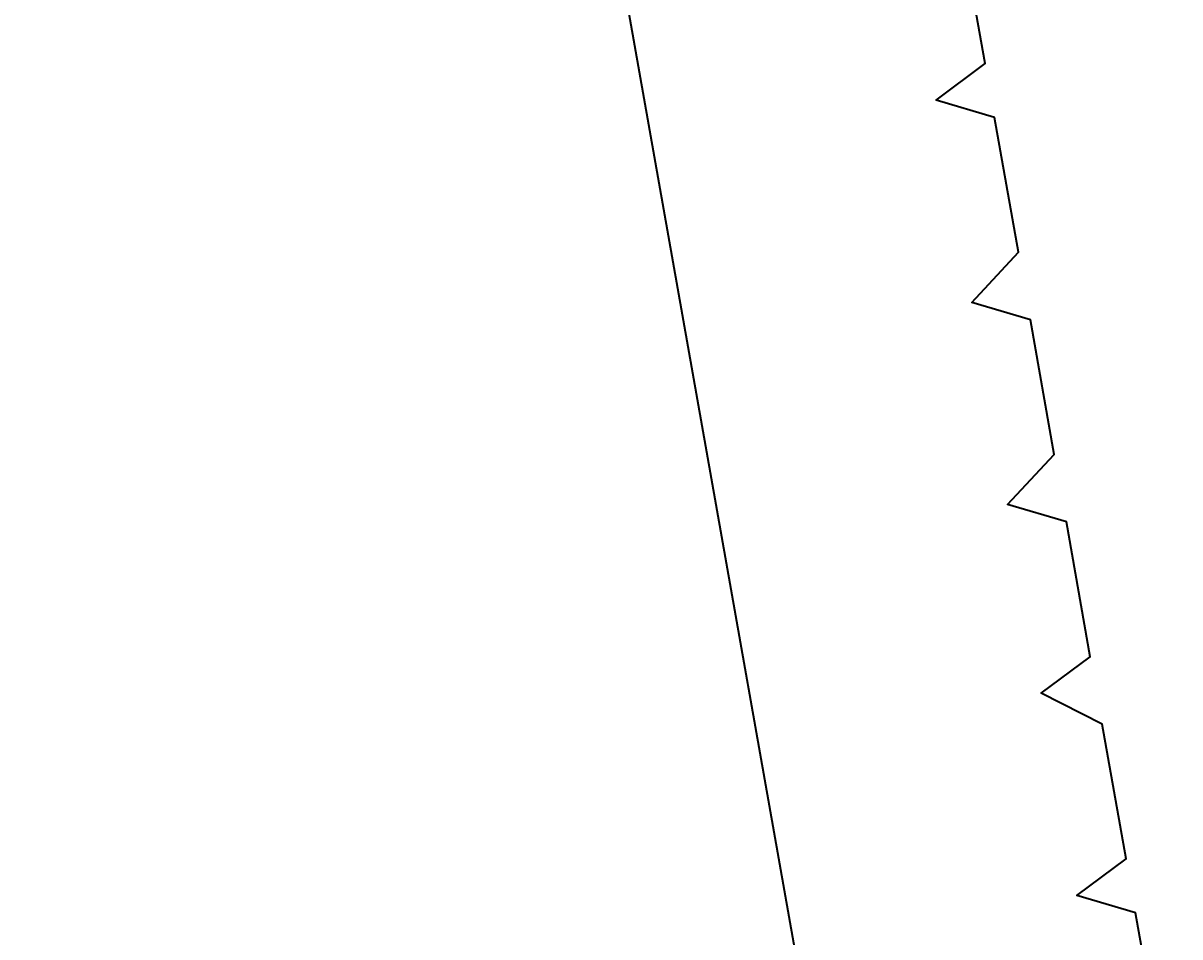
# Model space of a CAD drawing. Header units: millimetres. Extents: x 0 to 8967983, y -224399 to 13801.
# Drawn here: x 69252.39 to 69262.7, y -193825.37 to -193817.23 of the extents above; entities that cross this region are included whole.
import ezdxf
from ezdxf import colors
from ezdxf.entities.mleader import LeaderData, LeaderLine
from ezdxf.math import Vec2, Vec3

# ---------------------------------------------------------------- set-up
doc = ezdxf.new("R2010")
doc.units = ezdxf.units.MM
doc.header["$LTSCALE"] = 10
doc.layers.add('Архитектура', color=251, linetype='Continuous')
doc.layers.get('0').off()
doc.layers.get('0').freeze()
doc.styles.add('ISOCPEUR', font='isocpeur.TTF', dxfattribs={"width": 0.7})

# ---------------------------------------------------------------- blocks, each defined once
blk = doc.blocks.new('_DOTSMALL')
at = {"color": 0, "linetype": 'ByBlock', "const_width": 0.5}
blk.add_lwpolyline([(-0.0625, 0, 1), (0.0625, 0, 1)], format="xyb", close=True, dxfattribs=at)

msp = doc.modelspace()

# ---------------------------------------------------------------- linework, layer by layer
at = {"layer": 'Архитектура', "lineweight": 25, "transparency": 33554684}
msp.add_lwpolyline([(69254.664, -193799.517), (69259.856, -193828.809), (69260.258, -193828.985), (69261.339, -193828.794), (69262.249, -193827.642), (69262.1, -193826.802), (69262.516, -193826.356), (69262.304, -193825.156), (69261.781, -193825.001), (69262.219, -193824.676), (69262.006, -193823.475), (69261.462, -193823.2), (69261.899, -193822.875), (69261.687, -193821.674), (69261.164, -193821.519), (69261.58, -193821.074), (69261.367, -193819.874), (69260.845, -193819.719), (69261.261, -193819.273), (69261.048, -193818.073), (69260.526, -193817.918), (69260.963, -193817.593), (69260.75, -193816.392)], dxfattribs=at)
msp.add_lwpolyline([(69254.664, -193799.517), (69259.856, -193828.809), (69260.258, -193828.985), (69261.339, -193828.794), (69262.249, -193827.642), (69262.1, -193826.802), (69262.516, -193826.356), (69262.304, -193825.156), (69261.781, -193825.001), (69262.219, -193824.676), (69262.006, -193823.475), (69261.462, -193823.2), (69261.899, -193822.875), (69261.687, -193821.674), (69261.164, -193821.519), (69261.58, -193821.074), (69261.367, -193819.874), (69260.845, -193819.719), (69261.261, -193819.273), (69261.048, -193818.073), (69260.526, -193817.918), (69260.963, -193817.593), (69260.75, -193816.392)], dxfattribs=at)
msp.add_lwpolyline([(69254.664, -193799.517), (69259.856, -193828.809), (69260.258, -193828.985), (69261.339, -193828.794), (69262.249, -193827.642), (69262.1, -193826.802), (69262.516, -193826.356), (69262.304, -193825.156), (69261.781, -193825.001), (69262.219, -193824.676), (69262.006, -193823.475), (69261.462, -193823.2), (69261.899, -193822.875), (69261.687, -193821.674), (69261.164, -193821.519), (69261.58, -193821.074), (69261.367, -193819.874), (69260.845, -193819.719), (69261.261, -193819.273), (69261.048, -193818.073), (69260.526, -193817.918), (69260.963, -193817.593), (69260.75, -193816.392)], dxfattribs=at)
msp.add_lwpolyline([(69254.664, -193799.517), (69259.856, -193828.809), (69260.258, -193828.985), (69261.339, -193828.794), (69262.249, -193827.642), (69262.1, -193826.802), (69262.516, -193826.356), (69262.304, -193825.156), (69261.781, -193825.001), (69262.219, -193824.676), (69262.006, -193823.475), (69261.462, -193823.2), (69261.899, -193822.875), (69261.687, -193821.674), (69261.164, -193821.519), (69261.58, -193821.074), (69261.367, -193819.874), (69260.845, -193819.719), (69261.261, -193819.273), (69261.048, -193818.073), (69260.526, -193817.918), (69260.963, -193817.593), (69260.75, -193816.392)], dxfattribs=at)
msp.add_lwpolyline([(69254.664, -193799.517), (69259.856, -193828.809), (69260.258, -193828.985), (69261.339, -193828.794), (69262.249, -193827.642), (69262.1, -193826.802), (69262.516, -193826.356), (69262.304, -193825.156), (69261.781, -193825.001), (69262.219, -193824.676), (69262.006, -193823.475), (69261.462, -193823.2), (69261.899, -193822.875), (69261.687, -193821.674), (69261.164, -193821.519), (69261.58, -193821.074), (69261.367, -193819.874), (69260.845, -193819.719), (69261.261, -193819.273), (69261.048, -193818.073), (69260.526, -193817.918), (69260.963, -193817.593), (69260.75, -193816.392)], dxfattribs=at)
msp.add_lwpolyline([(69254.664, -193799.517), (69259.856, -193828.809), (69260.258, -193828.985), (69261.339, -193828.794), (69262.249, -193827.642), (69262.1, -193826.802), (69262.516, -193826.356), (69262.304, -193825.156), (69261.781, -193825.001), (69262.219, -193824.676), (69262.006, -193823.475), (69261.462, -193823.2), (69261.899, -193822.875), (69261.687, -193821.674), (69261.164, -193821.519), (69261.58, -193821.074), (69261.367, -193819.874), (69260.845, -193819.719), (69261.261, -193819.273), (69261.048, -193818.073), (69260.526, -193817.918), (69260.963, -193817.593), (69260.75, -193816.392)], dxfattribs=at)
msp.add_lwpolyline([(69254.664, -193799.517), (69259.856, -193828.809), (69260.258, -193828.985), (69261.339, -193828.794), (69262.249, -193827.642), (69262.1, -193826.802), (69262.516, -193826.356), (69262.304, -193825.156), (69261.781, -193825.001), (69262.219, -193824.676), (69262.006, -193823.475), (69261.462, -193823.2), (69261.899, -193822.875), (69261.687, -193821.674), (69261.164, -193821.519), (69261.58, -193821.074), (69261.367, -193819.874), (69260.845, -193819.719), (69261.261, -193819.273), (69261.048, -193818.073), (69260.526, -193817.918), (69260.963, -193817.593), (69260.75, -193816.392)], dxfattribs=at)
msp.add_lwpolyline([(69254.664, -193799.517), (69259.856, -193828.809), (69260.258, -193828.985), (69261.339, -193828.794), (69262.249, -193827.642), (69262.1, -193826.802), (69262.516, -193826.356), (69262.304, -193825.156), (69261.781, -193825.001), (69262.219, -193824.676), (69262.006, -193823.475), (69261.462, -193823.2), (69261.899, -193822.875), (69261.687, -193821.674), (69261.164, -193821.519), (69261.58, -193821.074), (69261.367, -193819.874), (69260.845, -193819.719), (69261.261, -193819.273), (69261.048, -193818.073), (69260.526, -193817.918), (69260.963, -193817.593), (69260.75, -193816.392)], dxfattribs=at)
msp.add_lwpolyline([(69254.664, -193799.517), (69259.856, -193828.809), (69260.258, -193828.985), (69261.339, -193828.794), (69262.249, -193827.642), (69262.1, -193826.802), (69262.516, -193826.356), (69262.304, -193825.156), (69261.781, -193825.001), (69262.219, -193824.676), (69262.006, -193823.475), (69261.462, -193823.2), (69261.899, -193822.875), (69261.687, -193821.674), (69261.164, -193821.519), (69261.58, -193821.074), (69261.367, -193819.874), (69260.845, -193819.719), (69261.261, -193819.273), (69261.048, -193818.073), (69260.526, -193817.918), (69260.963, -193817.593), (69260.75, -193816.392)], dxfattribs=at)
msp.add_lwpolyline([(69254.664, -193799.517), (69259.856, -193828.809), (69260.258, -193828.985), (69261.339, -193828.794), (69262.249, -193827.642), (69262.1, -193826.802), (69262.516, -193826.356), (69262.304, -193825.156), (69261.781, -193825.001), (69262.219, -193824.676), (69262.006, -193823.475), (69261.462, -193823.2), (69261.899, -193822.875), (69261.687, -193821.674), (69261.164, -193821.519), (69261.58, -193821.074), (69261.367, -193819.874), (69260.845, -193819.719), (69261.261, -193819.273), (69261.048, -193818.073), (69260.526, -193817.918), (69260.963, -193817.593), (69260.75, -193816.392)], dxfattribs=at)
msp.add_lwpolyline([(69254.664, -193799.517), (69259.856, -193828.809), (69260.258, -193828.985), (69261.339, -193828.794), (69262.249, -193827.642), (69262.1, -193826.802), (69262.516, -193826.356), (69262.304, -193825.156), (69261.781, -193825.001), (69262.219, -193824.676), (69262.006, -193823.475), (69261.462, -193823.2), (69261.899, -193822.875), (69261.687, -193821.674), (69261.164, -193821.519), (69261.58, -193821.074), (69261.367, -193819.874), (69260.845, -193819.719), (69261.261, -193819.273), (69261.048, -193818.073), (69260.526, -193817.918), (69260.963, -193817.593), (69260.75, -193816.392)], dxfattribs=at)
msp.add_lwpolyline([(69254.664, -193799.517), (69259.856, -193828.809), (69260.258, -193828.985), (69261.339, -193828.794), (69262.249, -193827.642), (69262.1, -193826.802), (69262.516, -193826.356), (69262.304, -193825.156), (69261.781, -193825.001), (69262.219, -193824.676), (69262.006, -193823.475), (69261.462, -193823.2), (69261.899, -193822.875), (69261.687, -193821.674), (69261.164, -193821.519), (69261.58, -193821.074), (69261.367, -193819.874), (69260.845, -193819.719), (69261.261, -193819.273), (69261.048, -193818.073), (69260.526, -193817.918), (69260.963, -193817.593), (69260.75, -193816.392)], dxfattribs=at)
msp.add_lwpolyline([(69254.664, -193799.517), (69259.856, -193828.809), (69260.258, -193828.985), (69261.339, -193828.794), (69262.249, -193827.642), (69262.1, -193826.802), (69262.516, -193826.356), (69262.304, -193825.156), (69261.781, -193825.001), (69262.219, -193824.676), (69262.006, -193823.475), (69261.462, -193823.2), (69261.899, -193822.875), (69261.687, -193821.674), (69261.164, -193821.519), (69261.58, -193821.074), (69261.367, -193819.874), (69260.845, -193819.719), (69261.261, -193819.273), (69261.048, -193818.073), (69260.526, -193817.918), (69260.963, -193817.593), (69260.75, -193816.392)], dxfattribs=at)
msp.add_lwpolyline([(69254.664, -193799.517), (69259.856, -193828.809), (69260.258, -193828.985), (69261.339, -193828.794), (69262.249, -193827.642), (69262.1, -193826.802), (69262.516, -193826.356), (69262.304, -193825.156), (69261.781, -193825.001), (69262.219, -193824.676), (69262.006, -193823.475), (69261.462, -193823.2), (69261.899, -193822.875), (69261.687, -193821.674), (69261.164, -193821.519), (69261.58, -193821.074), (69261.367, -193819.874), (69260.845, -193819.719), (69261.261, -193819.273), (69261.048, -193818.073), (69260.526, -193817.918), (69260.963, -193817.593), (69260.75, -193816.392)], dxfattribs=at)
msp.add_lwpolyline([(69254.664, -193799.517), (69259.856, -193828.809), (69260.258, -193828.985), (69261.339, -193828.794), (69262.249, -193827.642), (69262.1, -193826.802), (69262.516, -193826.356), (69262.304, -193825.156), (69261.781, -193825.001), (69262.219, -193824.676), (69262.006, -193823.475), (69261.462, -193823.2), (69261.899, -193822.875), (69261.687, -193821.674), (69261.164, -193821.519), (69261.58, -193821.074), (69261.367, -193819.874), (69260.845, -193819.719), (69261.261, -193819.273), (69261.048, -193818.073), (69260.526, -193817.918), (69260.963, -193817.593), (69260.75, -193816.392)], dxfattribs=at)
msp.add_lwpolyline([(69254.664, -193799.517), (69259.856, -193828.809), (69260.258, -193828.985), (69261.339, -193828.794), (69262.249, -193827.642), (69262.1, -193826.802), (69262.516, -193826.356), (69262.304, -193825.156), (69261.781, -193825.001), (69262.219, -193824.676), (69262.006, -193823.475), (69261.462, -193823.2), (69261.899, -193822.875), (69261.687, -193821.674), (69261.164, -193821.519), (69261.58, -193821.074), (69261.367, -193819.874), (69260.845, -193819.719), (69261.261, -193819.273), (69261.048, -193818.073), (69260.526, -193817.918), (69260.963, -193817.593), (69260.75, -193816.392)], dxfattribs=at)
msp.add_lwpolyline([(69254.664, -193799.517), (69259.856, -193828.809), (69260.258, -193828.985), (69261.339, -193828.794), (69262.249, -193827.642), (69262.1, -193826.802), (69262.516, -193826.356), (69262.304, -193825.156), (69261.781, -193825.001), (69262.219, -193824.676), (69262.006, -193823.475), (69261.462, -193823.2), (69261.899, -193822.875), (69261.687, -193821.674), (69261.164, -193821.519), (69261.58, -193821.074), (69261.367, -193819.874), (69260.845, -193819.719), (69261.261, -193819.273), (69261.048, -193818.073), (69260.526, -193817.918), (69260.963, -193817.593), (69260.75, -193816.392)], dxfattribs=at)
msp.add_lwpolyline([(69254.664, -193799.517), (69259.856, -193828.809), (69260.258, -193828.985), (69261.339, -193828.794), (69262.249, -193827.642), (69262.1, -193826.802), (69262.516, -193826.356), (69262.304, -193825.156), (69261.781, -193825.001), (69262.219, -193824.676), (69262.006, -193823.475), (69261.462, -193823.2), (69261.899, -193822.875), (69261.687, -193821.674), (69261.164, -193821.519), (69261.58, -193821.074), (69261.367, -193819.874), (69260.845, -193819.719), (69261.261, -193819.273), (69261.048, -193818.073), (69260.526, -193817.918), (69260.963, -193817.593), (69260.75, -193816.392)], dxfattribs=at)
msp.add_lwpolyline([(69254.664, -193799.517), (69259.856, -193828.809), (69260.258, -193828.985), (69261.339, -193828.794), (69262.249, -193827.642), (69262.1, -193826.802), (69262.516, -193826.356), (69262.304, -193825.156), (69261.781, -193825.001), (69262.219, -193824.676), (69262.006, -193823.475), (69261.462, -193823.2), (69261.899, -193822.875), (69261.687, -193821.674), (69261.164, -193821.519), (69261.58, -193821.074), (69261.367, -193819.874), (69260.845, -193819.719), (69261.261, -193819.273), (69261.048, -193818.073), (69260.526, -193817.918), (69260.963, -193817.593), (69260.75, -193816.392)], dxfattribs=at)
msp.add_lwpolyline([(69254.664, -193799.517), (69259.856, -193828.809), (69260.258, -193828.985), (69261.339, -193828.794), (69262.249, -193827.642), (69262.1, -193826.802), (69262.516, -193826.356), (69262.304, -193825.156), (69261.781, -193825.001), (69262.219, -193824.676), (69262.006, -193823.475), (69261.462, -193823.2), (69261.899, -193822.875), (69261.687, -193821.674), (69261.164, -193821.519), (69261.58, -193821.074), (69261.367, -193819.874), (69260.845, -193819.719), (69261.261, -193819.273), (69261.048, -193818.073), (69260.526, -193817.918), (69260.963, -193817.593), (69260.75, -193816.392)], dxfattribs=at)
msp.add_lwpolyline([(69254.664, -193799.517), (69259.856, -193828.809), (69260.258, -193828.985), (69261.339, -193828.794), (69262.249, -193827.642), (69262.1, -193826.802), (69262.516, -193826.356), (69262.304, -193825.156), (69261.781, -193825.001), (69262.219, -193824.676), (69262.006, -193823.475), (69261.462, -193823.2), (69261.899, -193822.875), (69261.687, -193821.674), (69261.164, -193821.519), (69261.58, -193821.074), (69261.367, -193819.874), (69260.845, -193819.719), (69261.261, -193819.273), (69261.048, -193818.073), (69260.526, -193817.918), (69260.963, -193817.593), (69260.75, -193816.392)], dxfattribs=at)
msp.add_lwpolyline([(69254.664, -193799.517), (69259.856, -193828.809), (69260.258, -193828.985), (69261.339, -193828.794), (69262.249, -193827.642), (69262.1, -193826.802), (69262.516, -193826.356), (69262.304, -193825.156), (69261.781, -193825.001), (69262.219, -193824.676), (69262.006, -193823.475), (69261.462, -193823.2), (69261.899, -193822.875), (69261.687, -193821.674), (69261.164, -193821.519), (69261.58, -193821.074), (69261.367, -193819.874), (69260.845, -193819.719), (69261.261, -193819.273), (69261.048, -193818.073), (69260.526, -193817.918), (69260.963, -193817.593), (69260.75, -193816.392)], dxfattribs=at)
msp.add_lwpolyline([(69254.664, -193799.517), (69259.856, -193828.809), (69260.258, -193828.985), (69261.339, -193828.794), (69262.249, -193827.642), (69262.1, -193826.802), (69262.516, -193826.356), (69262.304, -193825.156), (69261.781, -193825.001), (69262.219, -193824.676), (69262.006, -193823.475), (69261.462, -193823.2), (69261.899, -193822.875), (69261.687, -193821.674), (69261.164, -193821.519), (69261.58, -193821.074), (69261.367, -193819.874), (69260.845, -193819.719), (69261.261, -193819.273), (69261.048, -193818.073), (69260.526, -193817.918), (69260.963, -193817.593), (69260.75, -193816.392)], dxfattribs=at)
msp.add_lwpolyline([(69254.664, -193799.517), (69259.856, -193828.809), (69260.258, -193828.985), (69261.339, -193828.794), (69262.249, -193827.642), (69262.1, -193826.802), (69262.516, -193826.356), (69262.304, -193825.156), (69261.781, -193825.001), (69262.219, -193824.676), (69262.006, -193823.475), (69261.462, -193823.2), (69261.899, -193822.875), (69261.687, -193821.674), (69261.164, -193821.519), (69261.58, -193821.074), (69261.367, -193819.874), (69260.845, -193819.719), (69261.261, -193819.273), (69261.048, -193818.073), (69260.526, -193817.918), (69260.963, -193817.593), (69260.75, -193816.392)], dxfattribs=at)
msp.add_lwpolyline([(69254.664, -193799.517), (69259.856, -193828.809), (69260.258, -193828.985), (69261.339, -193828.794), (69262.249, -193827.642), (69262.1, -193826.802), (69262.516, -193826.356), (69262.304, -193825.156), (69261.781, -193825.001), (69262.219, -193824.676), (69262.006, -193823.475), (69261.462, -193823.2), (69261.899, -193822.875), (69261.687, -193821.674), (69261.164, -193821.519), (69261.58, -193821.074), (69261.367, -193819.874), (69260.845, -193819.719), (69261.261, -193819.273), (69261.048, -193818.073), (69260.526, -193817.918), (69260.963, -193817.593), (69260.75, -193816.392)], dxfattribs=at)
msp.add_lwpolyline([(69254.664, -193799.517), (69259.856, -193828.809), (69260.258, -193828.985), (69261.339, -193828.794), (69262.249, -193827.642), (69262.1, -193826.802), (69262.516, -193826.356), (69262.304, -193825.156), (69261.781, -193825.001), (69262.219, -193824.676), (69262.006, -193823.475), (69261.462, -193823.2), (69261.899, -193822.875), (69261.687, -193821.674), (69261.164, -193821.519), (69261.58, -193821.074), (69261.367, -193819.874), (69260.845, -193819.719), (69261.261, -193819.273), (69261.048, -193818.073), (69260.526, -193817.918), (69260.963, -193817.593), (69260.75, -193816.392)], dxfattribs=at)
msp.add_lwpolyline([(69254.664, -193799.517), (69259.856, -193828.809), (69260.258, -193828.985), (69261.339, -193828.794), (69262.249, -193827.642), (69262.1, -193826.802), (69262.516, -193826.356), (69262.304, -193825.156), (69261.781, -193825.001), (69262.219, -193824.676), (69262.006, -193823.475), (69261.462, -193823.2), (69261.899, -193822.875), (69261.687, -193821.674), (69261.164, -193821.519), (69261.58, -193821.074), (69261.367, -193819.874), (69260.845, -193819.719), (69261.261, -193819.273), (69261.048, -193818.073), (69260.526, -193817.918), (69260.963, -193817.593), (69260.75, -193816.392)], dxfattribs=at)
msp.add_lwpolyline([(69254.664, -193799.517), (69259.856, -193828.809), (69260.258, -193828.985), (69261.339, -193828.794), (69262.249, -193827.642), (69262.1, -193826.802), (69262.516, -193826.356), (69262.304, -193825.156), (69261.781, -193825.001), (69262.219, -193824.676), (69262.006, -193823.475), (69261.462, -193823.2), (69261.899, -193822.875), (69261.687, -193821.674), (69261.164, -193821.519), (69261.58, -193821.074), (69261.367, -193819.874), (69260.845, -193819.719), (69261.261, -193819.273), (69261.048, -193818.073), (69260.526, -193817.918), (69260.963, -193817.593), (69260.75, -193816.392)], dxfattribs=at)
msp.add_lwpolyline([(69254.664, -193799.517), (69259.856, -193828.809), (69260.258, -193828.985), (69261.339, -193828.794), (69262.249, -193827.642), (69262.1, -193826.802), (69262.516, -193826.356), (69262.304, -193825.156), (69261.781, -193825.001), (69262.219, -193824.676), (69262.006, -193823.475), (69261.462, -193823.2), (69261.899, -193822.875), (69261.687, -193821.674), (69261.164, -193821.519), (69261.58, -193821.074), (69261.367, -193819.874), (69260.845, -193819.719), (69261.261, -193819.273), (69261.048, -193818.073), (69260.526, -193817.918), (69260.963, -193817.593), (69260.75, -193816.392)], dxfattribs=at)
msp.add_lwpolyline([(69254.664, -193799.517), (69259.856, -193828.809), (69260.258, -193828.985), (69261.339, -193828.794), (69262.249, -193827.642), (69262.1, -193826.802), (69262.516, -193826.356), (69262.304, -193825.156), (69261.781, -193825.001), (69262.219, -193824.676), (69262.006, -193823.475), (69261.462, -193823.2), (69261.899, -193822.875), (69261.687, -193821.674), (69261.164, -193821.519), (69261.58, -193821.074), (69261.367, -193819.874), (69260.845, -193819.719), (69261.261, -193819.273), (69261.048, -193818.073), (69260.526, -193817.918), (69260.963, -193817.593), (69260.75, -193816.392)], dxfattribs=at)
msp.add_lwpolyline([(69254.664, -193799.517), (69259.856, -193828.809), (69260.258, -193828.985), (69261.339, -193828.794), (69262.249, -193827.642), (69262.1, -193826.802), (69262.516, -193826.356), (69262.304, -193825.156), (69261.781, -193825.001), (69262.219, -193824.676), (69262.006, -193823.475), (69261.462, -193823.2), (69261.899, -193822.875), (69261.687, -193821.674), (69261.164, -193821.519), (69261.58, -193821.074), (69261.367, -193819.874), (69260.845, -193819.719), (69261.261, -193819.273), (69261.048, -193818.073), (69260.526, -193817.918), (69260.963, -193817.593), (69260.75, -193816.392)], dxfattribs=at)
msp.add_lwpolyline([(69254.664, -193799.517), (69259.856, -193828.809), (69260.258, -193828.985), (69261.339, -193828.794), (69262.249, -193827.642), (69262.1, -193826.802), (69262.516, -193826.356), (69262.304, -193825.156), (69261.781, -193825.001), (69262.219, -193824.676), (69262.006, -193823.475), (69261.462, -193823.2), (69261.899, -193822.875), (69261.687, -193821.674), (69261.164, -193821.519), (69261.58, -193821.074), (69261.367, -193819.874), (69260.845, -193819.719), (69261.261, -193819.273), (69261.048, -193818.073), (69260.526, -193817.918), (69260.963, -193817.593), (69260.75, -193816.392)], dxfattribs=at)
msp.add_lwpolyline([(69254.664, -193799.517), (69259.856, -193828.809), (69260.258, -193828.985), (69261.339, -193828.794), (69262.249, -193827.642), (69262.1, -193826.802), (69262.516, -193826.356), (69262.304, -193825.156), (69261.781, -193825.001), (69262.219, -193824.676), (69262.006, -193823.475), (69261.462, -193823.2), (69261.899, -193822.875), (69261.687, -193821.674), (69261.164, -193821.519), (69261.58, -193821.074), (69261.367, -193819.874), (69260.845, -193819.719), (69261.261, -193819.273), (69261.048, -193818.073), (69260.526, -193817.918), (69260.963, -193817.593), (69260.75, -193816.392)], dxfattribs=at)
msp.add_lwpolyline([(69254.664, -193799.517), (69259.856, -193828.809), (69260.258, -193828.985), (69261.339, -193828.794), (69262.249, -193827.642), (69262.1, -193826.802), (69262.516, -193826.356), (69262.304, -193825.156), (69261.781, -193825.001), (69262.219, -193824.676), (69262.006, -193823.475), (69261.462, -193823.2), (69261.899, -193822.875), (69261.687, -193821.674), (69261.164, -193821.519), (69261.58, -193821.074), (69261.367, -193819.874), (69260.845, -193819.719), (69261.261, -193819.273), (69261.048, -193818.073), (69260.526, -193817.918), (69260.963, -193817.593), (69260.75, -193816.392)], dxfattribs=at)
msp.add_lwpolyline([(69254.664, -193799.517), (69259.856, -193828.809), (69260.258, -193828.985), (69261.339, -193828.794), (69262.249, -193827.642), (69262.1, -193826.802), (69262.516, -193826.356), (69262.304, -193825.156), (69261.781, -193825.001), (69262.219, -193824.676), (69262.006, -193823.475), (69261.462, -193823.2), (69261.899, -193822.875), (69261.687, -193821.674), (69261.164, -193821.519), (69261.58, -193821.074), (69261.367, -193819.874), (69260.845, -193819.719), (69261.261, -193819.273), (69261.048, -193818.073), (69260.526, -193817.918), (69260.963, -193817.593), (69260.75, -193816.392)], dxfattribs=at)
msp.add_lwpolyline([(69254.664, -193799.517), (69259.856, -193828.809), (69260.258, -193828.985), (69261.339, -193828.794), (69262.249, -193827.642), (69262.1, -193826.802), (69262.516, -193826.356), (69262.304, -193825.156), (69261.781, -193825.001), (69262.219, -193824.676), (69262.006, -193823.475), (69261.462, -193823.2), (69261.899, -193822.875), (69261.687, -193821.674), (69261.164, -193821.519), (69261.58, -193821.074), (69261.367, -193819.874), (69260.845, -193819.719), (69261.261, -193819.273), (69261.048, -193818.073), (69260.526, -193817.918), (69260.963, -193817.593), (69260.75, -193816.392)], dxfattribs=at)
msp.add_lwpolyline([(69254.664, -193799.517), (69259.856, -193828.809), (69260.258, -193828.985), (69261.339, -193828.794), (69262.249, -193827.642), (69262.1, -193826.802), (69262.516, -193826.356), (69262.304, -193825.156), (69261.781, -193825.001), (69262.219, -193824.676), (69262.006, -193823.475), (69261.462, -193823.2), (69261.899, -193822.875), (69261.687, -193821.674), (69261.164, -193821.519), (69261.58, -193821.074), (69261.367, -193819.874), (69260.845, -193819.719), (69261.261, -193819.273), (69261.048, -193818.073), (69260.526, -193817.918), (69260.963, -193817.593), (69260.75, -193816.392)], dxfattribs=at)
msp.add_lwpolyline([(69254.664, -193799.517), (69259.856, -193828.809), (69260.258, -193828.985), (69261.339, -193828.794), (69262.249, -193827.642), (69262.1, -193826.802), (69262.516, -193826.356), (69262.304, -193825.156), (69261.781, -193825.001), (69262.219, -193824.676), (69262.006, -193823.475), (69261.462, -193823.2), (69261.899, -193822.875), (69261.687, -193821.674), (69261.164, -193821.519), (69261.58, -193821.074), (69261.367, -193819.874), (69260.845, -193819.719), (69261.261, -193819.273), (69261.048, -193818.073), (69260.526, -193817.918), (69260.963, -193817.593), (69260.75, -193816.392)], dxfattribs=at)
msp.add_lwpolyline([(69254.664, -193799.517), (69259.856, -193828.809), (69260.258, -193828.985), (69261.339, -193828.794), (69262.249, -193827.642), (69262.1, -193826.802), (69262.516, -193826.356), (69262.304, -193825.156), (69261.781, -193825.001), (69262.219, -193824.676), (69262.006, -193823.475), (69261.462, -193823.2), (69261.899, -193822.875), (69261.687, -193821.674), (69261.164, -193821.519), (69261.58, -193821.074), (69261.367, -193819.874), (69260.845, -193819.719), (69261.261, -193819.273), (69261.048, -193818.073), (69260.526, -193817.918), (69260.963, -193817.593), (69260.75, -193816.392)], dxfattribs=at)
msp.add_lwpolyline([(69254.664, -193799.517), (69259.856, -193828.809), (69260.258, -193828.985), (69261.339, -193828.794), (69262.249, -193827.642), (69262.1, -193826.802), (69262.516, -193826.356), (69262.304, -193825.156), (69261.781, -193825.001), (69262.219, -193824.676), (69262.006, -193823.475), (69261.462, -193823.2), (69261.899, -193822.875), (69261.687, -193821.674), (69261.164, -193821.519), (69261.58, -193821.074), (69261.367, -193819.874), (69260.845, -193819.719), (69261.261, -193819.273), (69261.048, -193818.073), (69260.526, -193817.918), (69260.963, -193817.593), (69260.75, -193816.392)], dxfattribs=at)
msp.add_lwpolyline([(69254.664, -193799.517), (69259.856, -193828.809), (69260.258, -193828.985), (69261.339, -193828.794), (69262.249, -193827.642), (69262.1, -193826.802), (69262.516, -193826.356), (69262.304, -193825.156), (69261.781, -193825.001), (69262.219, -193824.676), (69262.006, -193823.475), (69261.462, -193823.2), (69261.899, -193822.875), (69261.687, -193821.674), (69261.164, -193821.519), (69261.58, -193821.074), (69261.367, -193819.874), (69260.845, -193819.719), (69261.261, -193819.273), (69261.048, -193818.073), (69260.526, -193817.918), (69260.963, -193817.593), (69260.75, -193816.392)], dxfattribs=at)
msp.add_lwpolyline([(69254.664, -193799.517), (69259.856, -193828.809), (69260.258, -193828.985), (69261.339, -193828.794), (69262.249, -193827.642), (69262.1, -193826.802), (69262.516, -193826.356), (69262.304, -193825.156), (69261.781, -193825.001), (69262.219, -193824.676), (69262.006, -193823.475), (69261.462, -193823.2), (69261.899, -193822.875), (69261.687, -193821.674), (69261.164, -193821.519), (69261.58, -193821.074), (69261.367, -193819.874), (69260.845, -193819.719), (69261.261, -193819.273), (69261.048, -193818.073), (69260.526, -193817.918), (69260.963, -193817.593), (69260.75, -193816.392)], dxfattribs=at)
msp.add_lwpolyline([(69254.664, -193799.517), (69259.856, -193828.809), (69260.258, -193828.985), (69261.339, -193828.794), (69262.249, -193827.642), (69262.1, -193826.802), (69262.516, -193826.356), (69262.304, -193825.156), (69261.781, -193825.001), (69262.219, -193824.676), (69262.006, -193823.475), (69261.462, -193823.2), (69261.899, -193822.875), (69261.687, -193821.674), (69261.164, -193821.519), (69261.58, -193821.074), (69261.367, -193819.874), (69260.845, -193819.719), (69261.261, -193819.273), (69261.048, -193818.073), (69260.526, -193817.918), (69260.963, -193817.593), (69260.75, -193816.392)], dxfattribs=at)
msp.add_lwpolyline([(69254.664, -193799.517), (69259.856, -193828.809), (69260.258, -193828.985), (69261.339, -193828.794), (69262.249, -193827.642), (69262.1, -193826.802), (69262.516, -193826.356), (69262.304, -193825.156), (69261.781, -193825.001), (69262.219, -193824.676), (69262.006, -193823.475), (69261.462, -193823.2), (69261.899, -193822.875), (69261.687, -193821.674), (69261.164, -193821.519), (69261.58, -193821.074), (69261.367, -193819.874), (69260.845, -193819.719), (69261.261, -193819.273), (69261.048, -193818.073), (69260.526, -193817.918), (69260.963, -193817.593), (69260.75, -193816.392)], dxfattribs=at)
msp.add_lwpolyline([(69254.664, -193799.517), (69259.856, -193828.809), (69260.258, -193828.985), (69261.339, -193828.794), (69262.249, -193827.642), (69262.1, -193826.802), (69262.516, -193826.356), (69262.304, -193825.156), (69261.781, -193825.001), (69262.219, -193824.676), (69262.006, -193823.475), (69261.462, -193823.2), (69261.899, -193822.875), (69261.687, -193821.674), (69261.164, -193821.519), (69261.58, -193821.074), (69261.367, -193819.874), (69260.845, -193819.719), (69261.261, -193819.273), (69261.048, -193818.073), (69260.526, -193817.918), (69260.963, -193817.593), (69260.75, -193816.392)], dxfattribs=at)
msp.add_lwpolyline([(69254.664, -193799.517), (69259.856, -193828.809), (69260.258, -193828.985), (69261.339, -193828.794), (69262.249, -193827.642), (69262.1, -193826.802), (69262.516, -193826.356), (69262.304, -193825.156), (69261.781, -193825.001), (69262.219, -193824.676), (69262.006, -193823.475), (69261.462, -193823.2), (69261.899, -193822.875), (69261.687, -193821.674), (69261.164, -193821.519), (69261.58, -193821.074), (69261.367, -193819.874), (69260.845, -193819.719), (69261.261, -193819.273), (69261.048, -193818.073), (69260.526, -193817.918), (69260.963, -193817.593), (69260.75, -193816.392)], dxfattribs=at)
msp.add_lwpolyline([(69254.664, -193799.517), (69259.856, -193828.809), (69260.258, -193828.985), (69261.339, -193828.794), (69262.249, -193827.642), (69262.1, -193826.802), (69262.516, -193826.356), (69262.304, -193825.156), (69261.781, -193825.001), (69262.219, -193824.676), (69262.006, -193823.475), (69261.462, -193823.2), (69261.899, -193822.875), (69261.687, -193821.674), (69261.164, -193821.519), (69261.58, -193821.074), (69261.367, -193819.874), (69260.845, -193819.719), (69261.261, -193819.273), (69261.048, -193818.073), (69260.526, -193817.918), (69260.963, -193817.593), (69260.75, -193816.392)], dxfattribs=at)
msp.add_lwpolyline([(69254.664, -193799.517), (69259.856, -193828.809), (69260.258, -193828.985), (69261.339, -193828.794), (69262.249, -193827.642), (69262.1, -193826.802), (69262.516, -193826.356), (69262.304, -193825.156), (69261.781, -193825.001), (69262.219, -193824.676), (69262.006, -193823.475), (69261.462, -193823.2), (69261.899, -193822.875), (69261.687, -193821.674), (69261.164, -193821.519), (69261.58, -193821.074), (69261.367, -193819.874), (69260.845, -193819.719), (69261.261, -193819.273), (69261.048, -193818.073), (69260.526, -193817.918), (69260.963, -193817.593), (69260.75, -193816.392)], dxfattribs=at)
msp.add_lwpolyline([(69254.664, -193799.517), (69259.856, -193828.809), (69260.258, -193828.985), (69261.339, -193828.794), (69262.249, -193827.642), (69262.1, -193826.802), (69262.516, -193826.356), (69262.304, -193825.156), (69261.781, -193825.001), (69262.219, -193824.676), (69262.006, -193823.475), (69261.462, -193823.2), (69261.899, -193822.875), (69261.687, -193821.674), (69261.164, -193821.519), (69261.58, -193821.074), (69261.367, -193819.874), (69260.845, -193819.719), (69261.261, -193819.273), (69261.048, -193818.073), (69260.526, -193817.918), (69260.963, -193817.593), (69260.75, -193816.392)], dxfattribs=at)
msp.add_lwpolyline([(69254.664, -193799.517), (69259.856, -193828.809), (69260.258, -193828.985), (69261.339, -193828.794), (69262.249, -193827.642), (69262.1, -193826.802), (69262.516, -193826.356), (69262.304, -193825.156), (69261.781, -193825.001), (69262.219, -193824.676), (69262.006, -193823.475), (69261.462, -193823.2), (69261.899, -193822.875), (69261.687, -193821.674), (69261.164, -193821.519), (69261.58, -193821.074), (69261.367, -193819.874), (69260.845, -193819.719), (69261.261, -193819.273), (69261.048, -193818.073), (69260.526, -193817.918), (69260.963, -193817.593), (69260.75, -193816.392)], dxfattribs=at)
msp.add_lwpolyline([(69254.664, -193799.517), (69259.856, -193828.809), (69260.258, -193828.985), (69261.339, -193828.794), (69262.249, -193827.642), (69262.1, -193826.802), (69262.516, -193826.356), (69262.304, -193825.156), (69261.781, -193825.001), (69262.219, -193824.676), (69262.006, -193823.475), (69261.462, -193823.2), (69261.899, -193822.875), (69261.687, -193821.674), (69261.164, -193821.519), (69261.58, -193821.074), (69261.367, -193819.874), (69260.845, -193819.719), (69261.261, -193819.273), (69261.048, -193818.073), (69260.526, -193817.918), (69260.963, -193817.593), (69260.75, -193816.392)], dxfattribs=at)
msp.add_lwpolyline([(69254.664, -193799.517), (69259.856, -193828.809), (69260.258, -193828.985), (69261.339, -193828.794), (69262.249, -193827.642), (69262.1, -193826.802), (69262.516, -193826.356), (69262.304, -193825.156), (69261.781, -193825.001), (69262.219, -193824.676), (69262.006, -193823.475), (69261.462, -193823.2), (69261.899, -193822.875), (69261.687, -193821.674), (69261.164, -193821.519), (69261.58, -193821.074), (69261.367, -193819.874), (69260.845, -193819.719), (69261.261, -193819.273), (69261.048, -193818.073), (69260.526, -193817.918), (69260.963, -193817.593), (69260.75, -193816.392)], dxfattribs=at)
msp.add_lwpolyline([(69254.664, -193799.517), (69259.856, -193828.809), (69260.258, -193828.985), (69261.339, -193828.794), (69262.249, -193827.642), (69262.1, -193826.802), (69262.516, -193826.356), (69262.304, -193825.156), (69261.781, -193825.001), (69262.219, -193824.676), (69262.006, -193823.475), (69261.462, -193823.2), (69261.899, -193822.875), (69261.687, -193821.674), (69261.164, -193821.519), (69261.58, -193821.074), (69261.367, -193819.874), (69260.845, -193819.719), (69261.261, -193819.273), (69261.048, -193818.073), (69260.526, -193817.918), (69260.963, -193817.593), (69260.75, -193816.392)], dxfattribs=at)
msp.add_lwpolyline([(69254.664, -193799.517), (69259.856, -193828.809), (69260.258, -193828.985), (69261.339, -193828.794), (69262.249, -193827.642), (69262.1, -193826.802), (69262.516, -193826.356), (69262.304, -193825.156), (69261.781, -193825.001), (69262.219, -193824.676), (69262.006, -193823.475), (69261.462, -193823.2), (69261.899, -193822.875), (69261.687, -193821.674), (69261.164, -193821.519), (69261.58, -193821.074), (69261.367, -193819.874), (69260.845, -193819.719), (69261.261, -193819.273), (69261.048, -193818.073), (69260.526, -193817.918), (69260.963, -193817.593), (69260.75, -193816.392)], dxfattribs=at)
msp.add_lwpolyline([(69254.664, -193799.517), (69259.856, -193828.809), (69260.258, -193828.985), (69261.339, -193828.794), (69262.249, -193827.642), (69262.1, -193826.802), (69262.516, -193826.356), (69262.304, -193825.156), (69261.781, -193825.001), (69262.219, -193824.676), (69262.006, -193823.475), (69261.462, -193823.2), (69261.899, -193822.875), (69261.687, -193821.674), (69261.164, -193821.519), (69261.58, -193821.074), (69261.367, -193819.874), (69260.845, -193819.719), (69261.261, -193819.273), (69261.048, -193818.073), (69260.526, -193817.918), (69260.963, -193817.593), (69260.75, -193816.392)], dxfattribs=at)
msp.add_lwpolyline([(69254.664, -193799.517), (69259.856, -193828.809), (69260.258, -193828.985), (69261.339, -193828.794), (69262.249, -193827.642), (69262.1, -193826.802), (69262.516, -193826.356), (69262.304, -193825.156), (69261.781, -193825.001), (69262.219, -193824.676), (69262.006, -193823.475), (69261.462, -193823.2), (69261.899, -193822.875), (69261.687, -193821.674), (69261.164, -193821.519), (69261.58, -193821.074), (69261.367, -193819.874), (69260.845, -193819.719), (69261.261, -193819.273), (69261.048, -193818.073), (69260.526, -193817.918), (69260.963, -193817.593), (69260.75, -193816.392)], dxfattribs=at)
msp.add_lwpolyline([(69254.664, -193799.517), (69259.856, -193828.809), (69260.258, -193828.985), (69261.339, -193828.794), (69262.249, -193827.642), (69262.1, -193826.802), (69262.516, -193826.356), (69262.304, -193825.156), (69261.781, -193825.001), (69262.219, -193824.676), (69262.006, -193823.475), (69261.462, -193823.2), (69261.899, -193822.875), (69261.687, -193821.674), (69261.164, -193821.519), (69261.58, -193821.074), (69261.367, -193819.874), (69260.845, -193819.719), (69261.261, -193819.273), (69261.048, -193818.073), (69260.526, -193817.918), (69260.963, -193817.593), (69260.75, -193816.392)], dxfattribs=at)
msp.add_lwpolyline([(69254.664, -193799.517), (69259.856, -193828.809), (69260.258, -193828.985), (69261.339, -193828.794), (69262.249, -193827.642), (69262.1, -193826.802), (69262.516, -193826.356), (69262.304, -193825.156), (69261.781, -193825.001), (69262.219, -193824.676), (69262.006, -193823.475), (69261.462, -193823.2), (69261.899, -193822.875), (69261.687, -193821.674), (69261.164, -193821.519), (69261.58, -193821.074), (69261.367, -193819.874), (69260.845, -193819.719), (69261.261, -193819.273), (69261.048, -193818.073), (69260.526, -193817.918), (69260.963, -193817.593), (69260.75, -193816.392)], dxfattribs=at)
msp.add_lwpolyline([(69254.664, -193799.517), (69259.856, -193828.809), (69260.258, -193828.985), (69261.339, -193828.794), (69262.249, -193827.642), (69262.1, -193826.802), (69262.516, -193826.356), (69262.304, -193825.156), (69261.781, -193825.001), (69262.219, -193824.676), (69262.006, -193823.475), (69261.462, -193823.2), (69261.899, -193822.875), (69261.687, -193821.674), (69261.164, -193821.519), (69261.58, -193821.074), (69261.367, -193819.874), (69260.845, -193819.719), (69261.261, -193819.273), (69261.048, -193818.073), (69260.526, -193817.918), (69260.963, -193817.593), (69260.75, -193816.392)], dxfattribs=at)
msp.add_lwpolyline([(69254.664, -193799.517), (69259.856, -193828.809), (69260.258, -193828.985), (69261.339, -193828.794), (69262.249, -193827.642), (69262.1, -193826.802), (69262.516, -193826.356), (69262.304, -193825.156), (69261.781, -193825.001), (69262.219, -193824.676), (69262.006, -193823.475), (69261.462, -193823.2), (69261.899, -193822.875), (69261.687, -193821.674), (69261.164, -193821.519), (69261.58, -193821.074), (69261.367, -193819.874), (69260.845, -193819.719), (69261.261, -193819.273), (69261.048, -193818.073), (69260.526, -193817.918), (69260.963, -193817.593), (69260.75, -193816.392)], dxfattribs=at)
msp.add_lwpolyline([(69254.664, -193799.517), (69259.856, -193828.809), (69260.258, -193828.985), (69261.339, -193828.794), (69262.249, -193827.642), (69262.1, -193826.802), (69262.516, -193826.356), (69262.304, -193825.156), (69261.781, -193825.001), (69262.219, -193824.676), (69262.006, -193823.475), (69261.462, -193823.2), (69261.899, -193822.875), (69261.687, -193821.674), (69261.164, -193821.519), (69261.58, -193821.074), (69261.367, -193819.874), (69260.845, -193819.719), (69261.261, -193819.273), (69261.048, -193818.073), (69260.526, -193817.918), (69260.963, -193817.593), (69260.75, -193816.392)], dxfattribs=at)
msp.add_lwpolyline([(69254.664, -193799.517), (69259.856, -193828.809), (69260.258, -193828.985), (69261.339, -193828.794), (69262.249, -193827.642), (69262.1, -193826.802), (69262.516, -193826.356), (69262.304, -193825.156), (69261.781, -193825.001), (69262.219, -193824.676), (69262.006, -193823.475), (69261.462, -193823.2), (69261.899, -193822.875), (69261.687, -193821.674), (69261.164, -193821.519), (69261.58, -193821.074), (69261.367, -193819.874), (69260.845, -193819.719), (69261.261, -193819.273), (69261.048, -193818.073), (69260.526, -193817.918), (69260.963, -193817.593), (69260.75, -193816.392)], dxfattribs=at)
msp.add_lwpolyline([(69254.664, -193799.517), (69259.856, -193828.809), (69260.258, -193828.985), (69261.339, -193828.794), (69262.249, -193827.642), (69262.1, -193826.802), (69262.516, -193826.356), (69262.304, -193825.156), (69261.781, -193825.001), (69262.219, -193824.676), (69262.006, -193823.475), (69261.462, -193823.2), (69261.899, -193822.875), (69261.687, -193821.674), (69261.164, -193821.519), (69261.58, -193821.074), (69261.367, -193819.874), (69260.845, -193819.719), (69261.261, -193819.273), (69261.048, -193818.073), (69260.526, -193817.918), (69260.963, -193817.593), (69260.75, -193816.392)], dxfattribs=at)
msp.add_lwpolyline([(69254.664, -193799.517), (69259.856, -193828.809), (69260.258, -193828.985), (69261.339, -193828.794), (69262.249, -193827.642), (69262.1, -193826.802), (69262.516, -193826.356), (69262.304, -193825.156), (69261.781, -193825.001), (69262.219, -193824.676), (69262.006, -193823.475), (69261.462, -193823.2), (69261.899, -193822.875), (69261.687, -193821.674), (69261.164, -193821.519), (69261.58, -193821.074), (69261.367, -193819.874), (69260.845, -193819.719), (69261.261, -193819.273), (69261.048, -193818.073), (69260.526, -193817.918), (69260.963, -193817.593), (69260.75, -193816.392)], dxfattribs=at)
msp.add_lwpolyline([(69254.664, -193799.517), (69259.856, -193828.809), (69260.258, -193828.985), (69261.339, -193828.794), (69262.249, -193827.642), (69262.1, -193826.802), (69262.516, -193826.356), (69262.304, -193825.156), (69261.781, -193825.001), (69262.219, -193824.676), (69262.006, -193823.475), (69261.462, -193823.2), (69261.899, -193822.875), (69261.687, -193821.674), (69261.164, -193821.519), (69261.58, -193821.074), (69261.367, -193819.874), (69260.845, -193819.719), (69261.261, -193819.273), (69261.048, -193818.073), (69260.526, -193817.918), (69260.963, -193817.593), (69260.75, -193816.392)], dxfattribs=at)
msp.add_lwpolyline([(69254.664, -193799.517), (69259.856, -193828.809), (69260.258, -193828.985), (69261.339, -193828.794), (69262.249, -193827.642), (69262.1, -193826.802), (69262.516, -193826.356), (69262.304, -193825.156), (69261.781, -193825.001), (69262.219, -193824.676), (69262.006, -193823.475), (69261.462, -193823.2), (69261.899, -193822.875), (69261.687, -193821.674), (69261.164, -193821.519), (69261.58, -193821.074), (69261.367, -193819.874), (69260.845, -193819.719), (69261.261, -193819.273), (69261.048, -193818.073), (69260.526, -193817.918), (69260.963, -193817.593), (69260.75, -193816.392)], dxfattribs=at)
msp.add_lwpolyline([(69254.664, -193799.517), (69259.856, -193828.809), (69260.258, -193828.985), (69261.339, -193828.794), (69262.249, -193827.642), (69262.1, -193826.802), (69262.516, -193826.356), (69262.304, -193825.156), (69261.781, -193825.001), (69262.219, -193824.676), (69262.006, -193823.475), (69261.462, -193823.2), (69261.899, -193822.875), (69261.687, -193821.674), (69261.164, -193821.519), (69261.58, -193821.074), (69261.367, -193819.874), (69260.845, -193819.719), (69261.261, -193819.273), (69261.048, -193818.073), (69260.526, -193817.918), (69260.963, -193817.593), (69260.75, -193816.392)], dxfattribs=at)
msp.add_lwpolyline([(69254.664, -193799.517), (69259.856, -193828.809), (69260.258, -193828.985), (69261.339, -193828.794), (69262.249, -193827.642), (69262.1, -193826.802), (69262.516, -193826.356), (69262.304, -193825.156), (69261.781, -193825.001), (69262.219, -193824.676), (69262.006, -193823.475), (69261.462, -193823.2), (69261.899, -193822.875), (69261.687, -193821.674), (69261.164, -193821.519), (69261.58, -193821.074), (69261.367, -193819.874), (69260.845, -193819.719), (69261.261, -193819.273), (69261.048, -193818.073), (69260.526, -193817.918), (69260.963, -193817.593), (69260.75, -193816.392)], dxfattribs=at)
msp.add_lwpolyline([(69254.664, -193799.517), (69259.856, -193828.809), (69260.258, -193828.985), (69261.339, -193828.794), (69262.249, -193827.642), (69262.1, -193826.802), (69262.516, -193826.356), (69262.304, -193825.156), (69261.781, -193825.001), (69262.219, -193824.676), (69262.006, -193823.475), (69261.462, -193823.2), (69261.899, -193822.875), (69261.687, -193821.674), (69261.164, -193821.519), (69261.58, -193821.074), (69261.367, -193819.874), (69260.845, -193819.719), (69261.261, -193819.273), (69261.048, -193818.073), (69260.526, -193817.918), (69260.963, -193817.593), (69260.75, -193816.392)], dxfattribs=at)
msp.add_lwpolyline([(69254.664, -193799.517), (69259.856, -193828.809), (69260.258, -193828.985), (69261.339, -193828.794), (69262.249, -193827.642), (69262.1, -193826.802), (69262.516, -193826.356), (69262.304, -193825.156), (69261.781, -193825.001), (69262.219, -193824.676), (69262.006, -193823.475), (69261.462, -193823.2), (69261.899, -193822.875), (69261.687, -193821.674), (69261.164, -193821.519), (69261.58, -193821.074), (69261.367, -193819.874), (69260.845, -193819.719), (69261.261, -193819.273), (69261.048, -193818.073), (69260.526, -193817.918), (69260.963, -193817.593), (69260.75, -193816.392)], dxfattribs=at)
msp.add_lwpolyline([(69254.664, -193799.517), (69259.856, -193828.809), (69260.258, -193828.985), (69261.339, -193828.794), (69262.249, -193827.642), (69262.1, -193826.802), (69262.516, -193826.356), (69262.304, -193825.156), (69261.781, -193825.001), (69262.219, -193824.676), (69262.006, -193823.475), (69261.462, -193823.2), (69261.899, -193822.875), (69261.687, -193821.674), (69261.164, -193821.519), (69261.58, -193821.074), (69261.367, -193819.874), (69260.845, -193819.719), (69261.261, -193819.273), (69261.048, -193818.073), (69260.526, -193817.918), (69260.963, -193817.593), (69260.75, -193816.392)], dxfattribs=at)
msp.add_lwpolyline([(69254.664, -193799.517), (69259.856, -193828.809), (69260.258, -193828.985), (69261.339, -193828.794), (69262.249, -193827.642), (69262.1, -193826.802), (69262.516, -193826.356), (69262.304, -193825.156), (69261.781, -193825.001), (69262.219, -193824.676), (69262.006, -193823.475), (69261.462, -193823.2), (69261.899, -193822.875), (69261.687, -193821.674), (69261.164, -193821.519), (69261.58, -193821.074), (69261.367, -193819.874), (69260.845, -193819.719), (69261.261, -193819.273), (69261.048, -193818.073), (69260.526, -193817.918), (69260.963, -193817.593), (69260.75, -193816.392)], dxfattribs=at)
msp.add_lwpolyline([(69254.664, -193799.517), (69259.856, -193828.809), (69260.258, -193828.985), (69261.339, -193828.794), (69262.249, -193827.642), (69262.1, -193826.802), (69262.516, -193826.356), (69262.304, -193825.156), (69261.781, -193825.001), (69262.219, -193824.676), (69262.006, -193823.475), (69261.462, -193823.2), (69261.899, -193822.875), (69261.687, -193821.674), (69261.164, -193821.519), (69261.58, -193821.074), (69261.367, -193819.874), (69260.845, -193819.719), (69261.261, -193819.273), (69261.048, -193818.073), (69260.526, -193817.918), (69260.963, -193817.593), (69260.75, -193816.392)], dxfattribs=at)
msp.add_lwpolyline([(69254.664, -193799.517), (69259.856, -193828.809), (69260.258, -193828.985), (69261.339, -193828.794), (69262.249, -193827.642), (69262.1, -193826.802), (69262.516, -193826.356), (69262.304, -193825.156), (69261.781, -193825.001), (69262.219, -193824.676), (69262.006, -193823.475), (69261.462, -193823.2), (69261.899, -193822.875), (69261.687, -193821.674), (69261.164, -193821.519), (69261.58, -193821.074), (69261.367, -193819.874), (69260.845, -193819.719), (69261.261, -193819.273), (69261.048, -193818.073), (69260.526, -193817.918), (69260.963, -193817.593), (69260.75, -193816.392)], dxfattribs=at)
msp.add_lwpolyline([(69254.664, -193799.517), (69259.856, -193828.809), (69260.258, -193828.985), (69261.339, -193828.794), (69262.249, -193827.642), (69262.1, -193826.802), (69262.516, -193826.356), (69262.304, -193825.156), (69261.781, -193825.001), (69262.219, -193824.676), (69262.006, -193823.475), (69261.462, -193823.2), (69261.899, -193822.875), (69261.687, -193821.674), (69261.164, -193821.519), (69261.58, -193821.074), (69261.367, -193819.874), (69260.845, -193819.719), (69261.261, -193819.273), (69261.048, -193818.073), (69260.526, -193817.918), (69260.963, -193817.593), (69260.75, -193816.392)], dxfattribs=at)
msp.add_lwpolyline([(69254.664, -193799.517), (69259.856, -193828.809), (69260.258, -193828.985), (69261.339, -193828.794), (69262.249, -193827.642), (69262.1, -193826.802), (69262.516, -193826.356), (69262.304, -193825.156), (69261.781, -193825.001), (69262.219, -193824.676), (69262.006, -193823.475), (69261.462, -193823.2), (69261.899, -193822.875), (69261.687, -193821.674), (69261.164, -193821.519), (69261.58, -193821.074), (69261.367, -193819.874), (69260.845, -193819.719), (69261.261, -193819.273), (69261.048, -193818.073), (69260.526, -193817.918), (69260.963, -193817.593), (69260.75, -193816.392)], dxfattribs=at)
msp.add_lwpolyline([(69254.664, -193799.517), (69259.856, -193828.809), (69260.258, -193828.985), (69261.339, -193828.794), (69262.249, -193827.642), (69262.1, -193826.802), (69262.516, -193826.356), (69262.304, -193825.156), (69261.781, -193825.001), (69262.219, -193824.676), (69262.006, -193823.475), (69261.462, -193823.2), (69261.899, -193822.875), (69261.687, -193821.674), (69261.164, -193821.519), (69261.58, -193821.074), (69261.367, -193819.874), (69260.845, -193819.719), (69261.261, -193819.273), (69261.048, -193818.073), (69260.526, -193817.918), (69260.963, -193817.593), (69260.75, -193816.392)], dxfattribs=at)
msp.add_lwpolyline([(69254.664, -193799.517), (69259.856, -193828.809), (69260.258, -193828.985), (69261.339, -193828.794), (69262.249, -193827.642), (69262.1, -193826.802), (69262.516, -193826.356), (69262.304, -193825.156), (69261.781, -193825.001), (69262.219, -193824.676), (69262.006, -193823.475), (69261.462, -193823.2), (69261.899, -193822.875), (69261.687, -193821.674), (69261.164, -193821.519), (69261.58, -193821.074), (69261.367, -193819.874), (69260.845, -193819.719), (69261.261, -193819.273), (69261.048, -193818.073), (69260.526, -193817.918), (69260.963, -193817.593), (69260.75, -193816.392)], dxfattribs=at)
msp.add_lwpolyline([(69254.664, -193799.517), (69259.856, -193828.809), (69260.258, -193828.985), (69261.339, -193828.794), (69262.249, -193827.642), (69262.1, -193826.802), (69262.516, -193826.356), (69262.304, -193825.156), (69261.781, -193825.001), (69262.219, -193824.676), (69262.006, -193823.475), (69261.462, -193823.2), (69261.899, -193822.875), (69261.687, -193821.674), (69261.164, -193821.519), (69261.58, -193821.074), (69261.367, -193819.874), (69260.845, -193819.719), (69261.261, -193819.273), (69261.048, -193818.073), (69260.526, -193817.918), (69260.963, -193817.593), (69260.75, -193816.392)], dxfattribs=at)
msp.add_lwpolyline([(69254.664, -193799.517), (69259.856, -193828.809), (69260.258, -193828.985), (69261.339, -193828.794), (69262.249, -193827.642), (69262.1, -193826.802), (69262.516, -193826.356), (69262.304, -193825.156), (69261.781, -193825.001), (69262.219, -193824.676), (69262.006, -193823.475), (69261.462, -193823.2), (69261.899, -193822.875), (69261.687, -193821.674), (69261.164, -193821.519), (69261.58, -193821.074), (69261.367, -193819.874), (69260.845, -193819.719), (69261.261, -193819.273), (69261.048, -193818.073), (69260.526, -193817.918), (69260.963, -193817.593), (69260.75, -193816.392)], dxfattribs=at)
msp.add_lwpolyline([(69254.664, -193799.517), (69259.856, -193828.809), (69260.258, -193828.985), (69261.339, -193828.794), (69262.249, -193827.642), (69262.1, -193826.802), (69262.516, -193826.356), (69262.304, -193825.156), (69261.781, -193825.001), (69262.219, -193824.676), (69262.006, -193823.475), (69261.462, -193823.2), (69261.899, -193822.875), (69261.687, -193821.674), (69261.164, -193821.519), (69261.58, -193821.074), (69261.367, -193819.874), (69260.845, -193819.719), (69261.261, -193819.273), (69261.048, -193818.073), (69260.526, -193817.918), (69260.963, -193817.593), (69260.75, -193816.392)], dxfattribs=at)
msp.add_lwpolyline([(69254.664, -193799.517), (69259.856, -193828.809), (69260.258, -193828.985), (69261.339, -193828.794), (69262.249, -193827.642), (69262.1, -193826.802), (69262.516, -193826.356), (69262.304, -193825.156), (69261.781, -193825.001), (69262.219, -193824.676), (69262.006, -193823.475), (69261.462, -193823.2), (69261.899, -193822.875), (69261.687, -193821.674), (69261.164, -193821.519), (69261.58, -193821.074), (69261.367, -193819.874), (69260.845, -193819.719), (69261.261, -193819.273), (69261.048, -193818.073), (69260.526, -193817.918), (69260.963, -193817.593), (69260.75, -193816.392)], dxfattribs=at)
msp.add_lwpolyline([(69254.664, -193799.517), (69259.856, -193828.809), (69260.258, -193828.985), (69261.339, -193828.794), (69262.249, -193827.642), (69262.1, -193826.802), (69262.516, -193826.356), (69262.304, -193825.156), (69261.781, -193825.001), (69262.219, -193824.676), (69262.006, -193823.475), (69261.462, -193823.2), (69261.899, -193822.875), (69261.687, -193821.674), (69261.164, -193821.519), (69261.58, -193821.074), (69261.367, -193819.874), (69260.845, -193819.719), (69261.261, -193819.273), (69261.048, -193818.073), (69260.526, -193817.918), (69260.963, -193817.593), (69260.75, -193816.392)], dxfattribs=at)
msp.add_lwpolyline([(69254.664, -193799.517), (69259.856, -193828.809), (69260.258, -193828.985), (69261.339, -193828.794), (69262.249, -193827.642), (69262.1, -193826.802), (69262.516, -193826.356), (69262.304, -193825.156), (69261.781, -193825.001), (69262.219, -193824.676), (69262.006, -193823.475), (69261.462, -193823.2), (69261.899, -193822.875), (69261.687, -193821.674), (69261.164, -193821.519), (69261.58, -193821.074), (69261.367, -193819.874), (69260.845, -193819.719), (69261.261, -193819.273), (69261.048, -193818.073), (69260.526, -193817.918), (69260.963, -193817.593), (69260.75, -193816.392)], dxfattribs=at)
msp.add_lwpolyline([(69254.664, -193799.517), (69259.856, -193828.809), (69260.258, -193828.985), (69261.339, -193828.794), (69262.249, -193827.642), (69262.1, -193826.802), (69262.516, -193826.356), (69262.304, -193825.156), (69261.781, -193825.001), (69262.219, -193824.676), (69262.006, -193823.475), (69261.462, -193823.2), (69261.899, -193822.875), (69261.687, -193821.674), (69261.164, -193821.519), (69261.58, -193821.074), (69261.367, -193819.874), (69260.845, -193819.719), (69261.261, -193819.273), (69261.048, -193818.073), (69260.526, -193817.918), (69260.963, -193817.593), (69260.75, -193816.392)], dxfattribs=at)
msp.add_lwpolyline([(69254.664, -193799.517), (69259.856, -193828.809), (69260.258, -193828.985), (69261.339, -193828.794), (69262.249, -193827.642), (69262.1, -193826.802), (69262.516, -193826.356), (69262.304, -193825.156), (69261.781, -193825.001), (69262.219, -193824.676), (69262.006, -193823.475), (69261.462, -193823.2), (69261.899, -193822.875), (69261.687, -193821.674), (69261.164, -193821.519), (69261.58, -193821.074), (69261.367, -193819.874), (69260.845, -193819.719), (69261.261, -193819.273), (69261.048, -193818.073), (69260.526, -193817.918), (69260.963, -193817.593), (69260.75, -193816.392)], dxfattribs=at)
msp.add_lwpolyline([(69254.664, -193799.517), (69259.856, -193828.809), (69260.258, -193828.985), (69261.339, -193828.794), (69262.249, -193827.642), (69262.1, -193826.802), (69262.516, -193826.356), (69262.304, -193825.156), (69261.781, -193825.001), (69262.219, -193824.676), (69262.006, -193823.475), (69261.462, -193823.2), (69261.899, -193822.875), (69261.687, -193821.674), (69261.164, -193821.519), (69261.58, -193821.074), (69261.367, -193819.874), (69260.845, -193819.719), (69261.261, -193819.273), (69261.048, -193818.073), (69260.526, -193817.918), (69260.963, -193817.593), (69260.75, -193816.392)], dxfattribs=at)
msp.add_lwpolyline([(69254.664, -193799.517), (69259.856, -193828.809), (69260.258, -193828.985), (69261.339, -193828.794), (69262.249, -193827.642), (69262.1, -193826.802), (69262.516, -193826.356), (69262.304, -193825.156), (69261.781, -193825.001), (69262.219, -193824.676), (69262.006, -193823.475), (69261.462, -193823.2), (69261.899, -193822.875), (69261.687, -193821.674), (69261.164, -193821.519), (69261.58, -193821.074), (69261.367, -193819.874), (69260.845, -193819.719), (69261.261, -193819.273), (69261.048, -193818.073), (69260.526, -193817.918), (69260.963, -193817.593), (69260.75, -193816.392)], dxfattribs=at)
msp.add_lwpolyline([(69254.664, -193799.517), (69259.856, -193828.809), (69260.258, -193828.985), (69261.339, -193828.794), (69262.249, -193827.642), (69262.1, -193826.802), (69262.516, -193826.356), (69262.304, -193825.156), (69261.781, -193825.001), (69262.219, -193824.676), (69262.006, -193823.475), (69261.462, -193823.2), (69261.899, -193822.875), (69261.687, -193821.674), (69261.164, -193821.519), (69261.58, -193821.074), (69261.367, -193819.874), (69260.845, -193819.719), (69261.261, -193819.273), (69261.048, -193818.073), (69260.526, -193817.918), (69260.963, -193817.593), (69260.75, -193816.392)], dxfattribs=at)
msp.add_lwpolyline([(69254.664, -193799.517), (69259.856, -193828.809), (69260.258, -193828.985), (69261.339, -193828.794), (69262.249, -193827.642), (69262.1, -193826.802), (69262.516, -193826.356), (69262.304, -193825.156), (69261.781, -193825.001), (69262.219, -193824.676), (69262.006, -193823.475), (69261.462, -193823.2), (69261.899, -193822.875), (69261.687, -193821.674), (69261.164, -193821.519), (69261.58, -193821.074), (69261.367, -193819.874), (69260.845, -193819.719), (69261.261, -193819.273), (69261.048, -193818.073), (69260.526, -193817.918), (69260.963, -193817.593), (69260.75, -193816.392)], dxfattribs=at)
msp.add_lwpolyline([(69254.664, -193799.517), (69259.856, -193828.809), (69260.258, -193828.985), (69261.339, -193828.794), (69262.249, -193827.642), (69262.1, -193826.802), (69262.516, -193826.356), (69262.304, -193825.156), (69261.781, -193825.001), (69262.219, -193824.676), (69262.006, -193823.475), (69261.462, -193823.2), (69261.899, -193822.875), (69261.687, -193821.674), (69261.164, -193821.519), (69261.58, -193821.074), (69261.367, -193819.874), (69260.845, -193819.719), (69261.261, -193819.273), (69261.048, -193818.073), (69260.526, -193817.918), (69260.963, -193817.593), (69260.75, -193816.392)], dxfattribs=at)
msp.add_lwpolyline([(69254.664, -193799.517), (69259.856, -193828.809), (69260.258, -193828.985), (69261.339, -193828.794), (69262.249, -193827.642), (69262.1, -193826.802), (69262.516, -193826.356), (69262.304, -193825.156), (69261.781, -193825.001), (69262.219, -193824.676), (69262.006, -193823.475), (69261.462, -193823.2), (69261.899, -193822.875), (69261.687, -193821.674), (69261.164, -193821.519), (69261.58, -193821.074), (69261.367, -193819.874), (69260.845, -193819.719), (69261.261, -193819.273), (69261.048, -193818.073), (69260.526, -193817.918), (69260.963, -193817.593), (69260.75, -193816.392)], dxfattribs=at)
msp.add_lwpolyline([(69254.664, -193799.517), (69259.856, -193828.809), (69260.258, -193828.985), (69261.339, -193828.794), (69262.249, -193827.642), (69262.1, -193826.802), (69262.516, -193826.356), (69262.304, -193825.156), (69261.781, -193825.001), (69262.219, -193824.676), (69262.006, -193823.475), (69261.462, -193823.2), (69261.899, -193822.875), (69261.687, -193821.674), (69261.164, -193821.519), (69261.58, -193821.074), (69261.367, -193819.874), (69260.845, -193819.719), (69261.261, -193819.273), (69261.048, -193818.073), (69260.526, -193817.918), (69260.963, -193817.593), (69260.75, -193816.392)], dxfattribs=at)
msp.add_arc((68711.014, -184296.962), 9778.655, 272.592548, 356.6353914, dxfattribs=at)

# ---------------------------------------------------------------- leaders
ml = msp.add_multileader_mtext('Standard', dxfattribs=at)
ml.set_content('{\\W0.8;-2,250}', color=256, style='ISOCPEUR')
ml.set_leader_properties(color=256, linetype='Continuous', lineweight=-1)
ml.set_arrow_properties(name='DOTSMALL')
ml.build(insert=Vec2(0, 0))
ml.multileader.update_dxf_attribs({"has_text_frame": 1, "text_left_attachment_type": 4, "text_right_attachment_type": 4, "dogleg_length": 100, "arrow_head_size": 180})
ctx = ml.context
ctx.base_point, ctx.char_height, ctx.arrow_head_size, ctx.landing_gap_size, ctx.plane_origin = Vec3(69101.211, -196521.617), 250, 180, 50, Vec3(68896.091, -197241.918)
ctx.left_attachment, ctx.right_attachment = 4, 4
notes = []
notes.append((ctx, [(0, (0, 0, 0), (0, 0), (1, 0), 1, [])]))
ctx.mtext.insert, ctx.mtext.width, ctx.mtext.defined_height, ctx.mtext.line_spacing_style, ctx.mtext.flow_direction = Vec3(69151.211, -196188.284), 769.98896, 343.888, 2, 5
for ctx, leaders in notes:
    for number, flags, end, landing, length, lines in leaders:
        leader = LeaderData()
        leader.index, (leader.has_last_leader_line, leader.has_dogleg_vector, leader.attachment_direction) = number, flags
        leader.last_leader_point, leader.dogleg_vector, leader.dogleg_length = Vec3(end), Vec3(landing), length
        for number, points, colour, breaks in lines:
            line = LeaderLine()
            line.index, line.vertices, line.color, line.breaks = number, Vec3.list(points), colors.encode_raw_color(colour), breaks
            leader.lines.append(line)
        ctx.leaders.append(leader)

doc.saveas('drawing.dxf')
